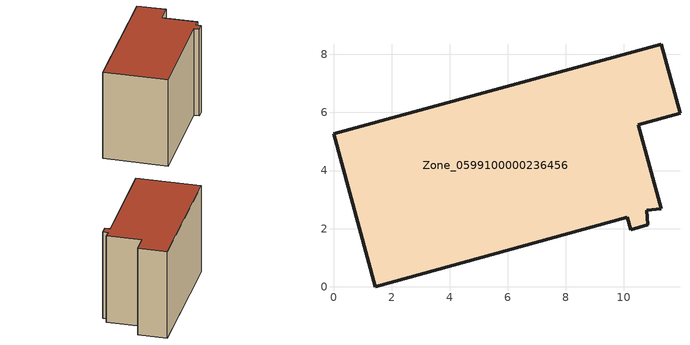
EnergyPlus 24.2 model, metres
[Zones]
Zone_0599100000236456
 floor ground (C_G): 10.11,2.4 1.44,0 0,5.26 11.28,8.35 11.93,5.97 10.49,5.57 11.28,2.69 10.79,2.63 10.82,2.13 10.23,1.97 z0
 wall outside (C_F): 11.28,8.35 0,5.26 1.44,0 10.11,2.4 10.23,1.97 10.82,2.13 10.79,2.63 11.28,2.69 10.49,5.57 11.93,5.97 11.28,8.35 z0:7.98
 roof outside (C_R): 11.28,2.69 10.49,5.57 11.93,5.97 11.28,8.35 0,5.26 1.44,0 10.11,2.4 10.23,1.97 10.82,2.13 10.79,2.63 z7.98
[BUILDING]
Pand.0599100000236456: North Axis=0; Terrain=City; Loads Convergence Tolerance Value=0.04; Temperature Convergence Tolerance Value=0.4; Solar Distribution=FullExterior; Maximum Number of Warmup Days=25; Minimum Number of Warmup Days=1
[Site:Location]
Rotterdam.The.Hague.AP_ZH_NLD Design_Conditions: Latitude=51.96; Longitude=4.45; Time Zone=1; Elevation=-4.5
[SITE:GROUNDTEMPERATURE:BUILDINGSURFACE]
18, 18, 18, 18, 18, 18, 18, 18, 18, 18, 18, 18
[MATERIAL] Thermal Absorptance=0.9; Solar Absorptance=0.7; Visible Absorptance=0.7
Name | Roughness | Thickness | Conductivity | Density | Specific Heat
G.TI.1975-1991 | MediumSmooth | 0.15 | 0.288461 | 540 | 1210
F.TI.1975-1991 | Rough | 0.3 | 0.230769 | 1920 | 840
R.TI.1975-1991 | MediumRough | 0.2 | 0.153846 | 1500 | 1000
[CONSTRUCTION]
C_G: G.TI.1975-1991
C_F: F.TI.1975-1991
C_R: R.TI.1975-1991
[ZONE]
Zone_0599100000236456: Type=1; Multiplier=1; Ceiling Height=Autocalculate; Volume=Autocalculate; Floor Area=autocalculate; Part of Total Floor Area=Yes
[ZONEINFILTRATION:DESIGNFLOWRATE]
Infil_Zone_0599100000236456: Zone or ZoneList or Space or SpaceList=Zone_0599100000236456; Schedule=AlwaysOn; Design Flow Rate Calculation Method=Flow/Area; Flow Rate per Floor Area=0.003; Constant Term Coefficient=1; Temperature Term Coefficient=0; Velocity Term Coefficient=0; Velocity Squared Term Coefficient=0
[HVACTEMPLATE:ZONE:IDEALLOADSAIRSYSTEM]
Zone_0599100000236456: Maximum Heating Supply Air Temperature=50; Minimum Cooling Supply Air Temperature=13; Maximum Heating Supply Air Humidity Ratio=0.0156; Minimum Cooling Supply Air Humidity Ratio=0.0077; Heating Limit=NoLimit; Cooling Limit=NoLimit; Dehumidification Control Type=ConstantSensibleHeatRatio; Cooling Sensible Heat Ratio=0.7; Dehumidification Setpoint=60; Humidification Control Type=None; Humidification Setpoint=30; Outdoor Air Method=None; Outdoor Air Flow Rate per Person=0.00944; Outdoor Air Flow Rate per Zone Floor Area=0; Outdoor Air Flow Rate per Zone=0; Demand Controlled Ventilation Type=None; Outdoor Air Economizer Type=NoEconomizer; Heat Recovery Type=None; Sensible Heat Recovery Effectiveness=0.7; Latent Heat Recovery Effectiveness=0.65
[ZONECONTROL:THERMOSTAT]
ThermostatControl_Zone_0599100000236456: Zone or ZoneList=Zone_0599100000236456; Control Type Schedule=DualSetpointControlType; Control 1=Thermostat_Zone_0599100000236456; Temperature Difference Between Cutout And Setpoint=0
[THERMOSTATSETPOINT:DUALSETPOINT]
Thermostat_Zone_0599100000236456: Heating Setpoint Temperature Schedule=HeatingSetpoint_Zone_0599100000236456; Cooling Setpoint Temperature Schedule=CoolingSetpoint_Zone_0599100000236456
[SCHEDULE:COMPACT]
HeatingSetpoint_Zone_0599100000236456: Through: 12/31, For: AllDays, Until: 24:00, 21
CoolingSetpoint_Zone_0599100000236456: Through: 12/31, For: AllDays, Until: 24:00, 24
DualSetpointControlType: Through: 12/31, For: AllDays, Until: 24:00, 4
AlwaysOn: Through: 12/31, For: AllDays, Until: 24:00, 1
